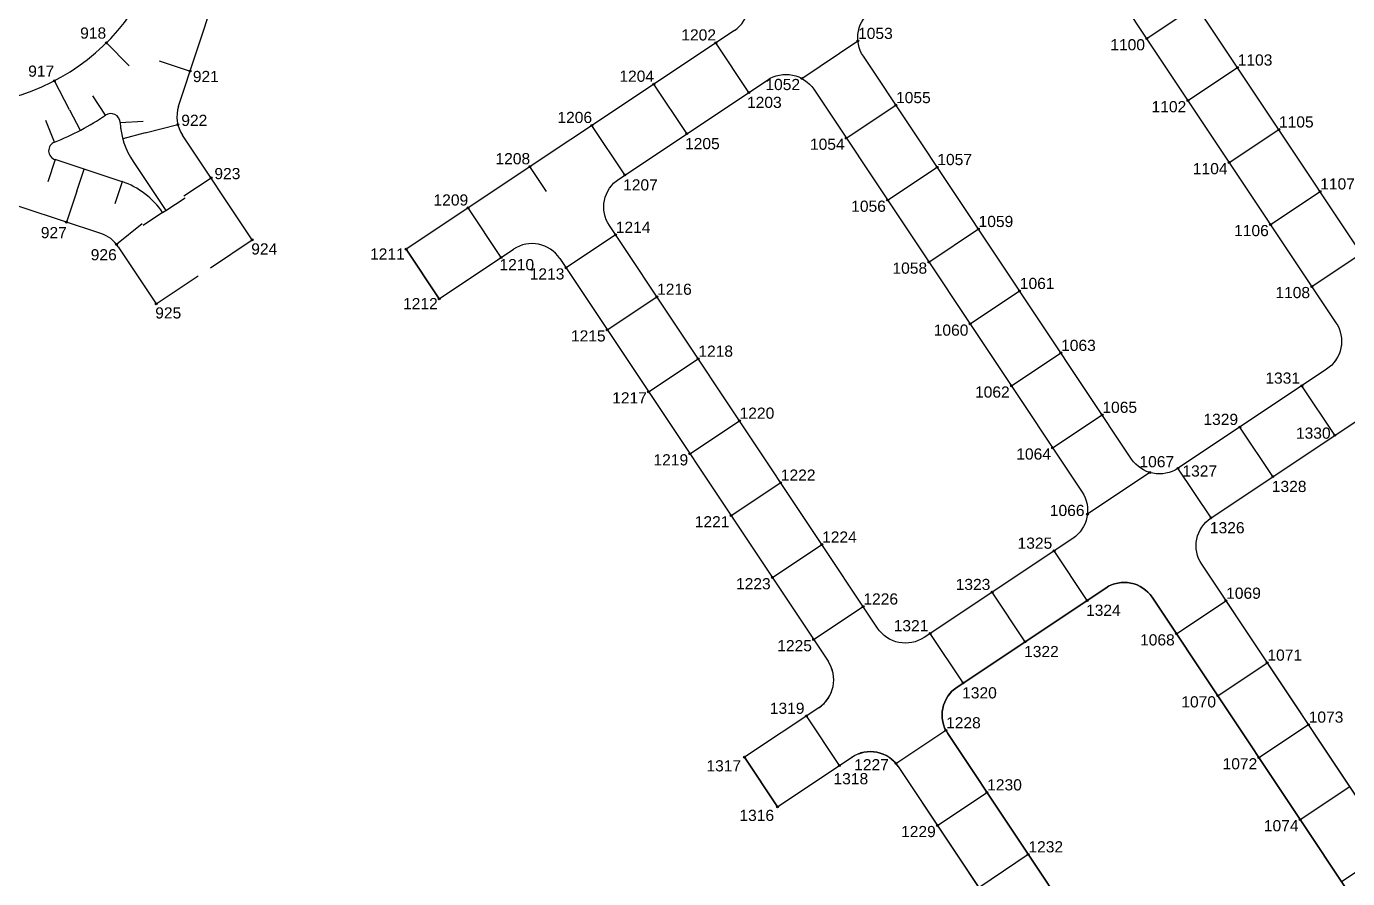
# Model space of a CAD drawing. Extents: x 154230 to 155565, y 251100 to 251882.
# Drawn here: x 154849.6 to 155204.6, y 251370.5 to 251599.4 of the extents above; entities that cross this region are included whole.
import ezdxf

# ---------------------------------------------------------------- set-up
doc = ezdxf.new("R2010")
doc.units = 0
doc.header["$LTSCALE"] = 2
doc.linetypes.add('CONTINUO', pattern=[0])
doc.layers.add('P_LOCAÇÃO MPD - 11.02.2020', color=180, linetype='CONTINUO')
doc.layers.add('Q', color=3, linetype='Continuous')
doc.styles.add('ARIAL', font='arial.ttf')
doc.styles.get("Standard").update_dxf_attribs({"font": 'arial.ttf'})

# ---------------------------------------------------------------- blocks, each defined once
blk = doc.blocks.new('SIMB_CIRCULO')
at = {"color": 0, "linetype": 'Continuous'}
blk.add_circle((0, 0), 0.5, dxfattribs=at)
at = {"color": 0}
blk.add_point((0, 0), dxfattribs=at)
for tag in ['desc:', 'cota:', 'pto:']:
    blk.add_attdef(tag, (0, 0), '', height=1)

msp = doc.modelspace()

# ---------------------------------------------------------------- linework, layer by layer
at = {"layer": 'P_LOCAÇÃO MPD - 11.02.2020'}
for p, q in [((154877.22, 251588.82), (154871.05, 251595.03)), ((154885.28, 251590.18), (154893.59, 251587.44)), ((154861.14, 251577.05), (154857.09, 251584.81)), ((154881.49, 251570.88), (154890.29, 251573.05)), ((154891.9, 251553.88), (154899.19, 251558.74)), ((154863.11, 251555.14), (154860.37, 251546.83)), ((154880.66, 251546.39), (154873.79, 251540.88)), ((155007.9, 251543.44), (154994.59, 251534.57))]:
    msp.add_line(p, q, dxfattribs=at)
for points in [[(155150.62, 251596.16), (155163.93, 251605.03)], [(155043.69, 251581.7), (155034.82, 251595.02)], [(155057.92, 251585.48), (155073.01, 251595.53)], [(155161.7, 251579.52), (155175.02, 251588.39)], [(155027.05, 251570.62), (155018.17, 251583.93)], [(154861.14, 251577.05), (154864.04, 251571.52)], [(155069.9, 251569.42), (155083.21, 251578.3)], [(154857.13, 251568.35), (154854.83, 251574.16)], [(155010.4, 251559.53), (155001.53, 251572.84)], [(155172.79, 251562.87), (155186.11, 251571.74)], [(154857.27, 251563.65), (154855.31, 251557.72)], [(154989.32, 251555.1), (154984.88, 251561.76)], [(155080.99, 251552.78), (155094.3, 251561.65)], [(155183.88, 251546.23), (155197.2, 251555.1)], [(154977.11, 251537.35), (154968.24, 251550.67)], [(155092.08, 251536.13), (155105.39, 251545.01)], [(154960.47, 251526.26), (154951.6, 251539.58)], [(155194.97, 251529.58), (155208.29, 251538.45)], [(155103.16, 251519.49), (155116.48, 251528.36)], [(155005.67, 251517.93), (155018.99, 251526.8)], [(155016.76, 251501.28), (155030.08, 251510.15)], [(155114.25, 251502.85), (155127.57, 251511.72)], [(155201.19, 251489.57), (155192.32, 251502.89)], [(155027.85, 251484.64), (155041.17, 251493.51)], [(155125.34, 251486.2), (155138.66, 251495.07)], [(155184.55, 251478.48), (155175.68, 251491.8)], [(155151.47, 251479.58), (155134.7, 251468.4)], [(155167.9, 251467.39), (155159.03, 251480.71)], [(155038.94, 251467.99), (155052.26, 251476.86)], [(155050.03, 251451.35), (155063.34, 251460.22)], [(155134.61, 251445.22), (155125.74, 251458.53)], [(155117.97, 251434.13), (155109.1, 251447.44)], [(155061.12, 251434.7), (155074.43, 251443.58)], [(155158.6, 251436.27), (155171.92, 251445.14)], [(155101.32, 251423.04), (155092.45, 251436.36)], [(155169.69, 251419.62), (155183.01, 251428.49)], [(155068.03, 251400.86), (155059.16, 251414.18)], [(155083.25, 251401.38), (155096.65, 251410.32)], [(155180.78, 251402.98), (155194.1, 251411.85)], [(155051.39, 251389.78), (155042.52, 251403.09)], [(155094.38, 251384.77), (155107.7, 251393.64)], [(155191.87, 251386.33), (155205.19, 251395.2)], [(155202.96, 251369.69), (155216.27, 251378.56)], [(155105.47, 251368.13), (155118.78, 251377)]]:
    msp.add_lwpolyline(points, dxfattribs=at)
for points, elevation in [([(154870.87, 251575.57), (154867.38, 251580.76)], 752.07), ([(154874.75, 251573.63), (154880.99, 251573.97)], 752.07), ([(154881.49, 251570.88), (154875.46, 251569.24)], 745.48), ([(154863.11, 251555.14), (154865.07, 251561.08)], 752.07), ([(154875.26, 251557.72), (154873.3, 251551.78)], 752.07), ([(154887, 251549.98), (154892.21, 251553.41)], 752.07), ([(154886.17, 251549.42), (154880.98, 251545.93)], 752.07)]:
    msp.add_lwpolyline(points, dxfattribs=dict(at, elevation=elevation))
at = {"layer": 'Q'}
for p, q in [((154890.48, 251578.02), (154917.87, 251661.11)), ((154890.48, 251578.02, 752.07), (154917.87, 251661.11, 752.07)), ((155039.82, 251598.35), (154951.6, 251539.58)), ((155039.82, 251598.35, 752.07), (154951.6, 251539.58, 752.07)), ((154910.27, 251542.09), (154891.54, 251570.21)), ((154910.27, 251542.09, 752.07), (154891.54, 251570.21, 752.07)), ((154875.26, 251557.72, 752.07), (154857.27, 251563.66, 752.07)), ((154875.26, 251557.72), (154857.27, 251563.65)), ((154878.25, 251563.11), (154887, 251549.98)), ((154878.25, 251563.11, 752.07), (154887, 251549.98, 752.07)), ((154899.04, 251534.61), (154910.27, 251542.09)), ((154899.04, 251534.61, 752.07), (154910.27, 251542.09, 752.07)), ((154874.26, 251540.24), (154884.47, 251524.9)), ((154874.26, 251540.24, 752.07), (154884.48, 251524.9, 752.07)), ((154951.6, 251539.58), (154960.47, 251526.26)), ((154951.6, 251539.58, 752.07), (154960.47, 251526.26, 752.07)), ((154960.47, 251526.26), (154980.44, 251539.57)), ((154960.47, 251526.26, 752.07), (154980.44, 251539.57, 752.07)), ((154992.92, 251537.07), (155065, 251428.88)), ((154992.92, 251537.07, 752.07), (155065, 251428.88, 752.07)), ((154884.47, 251524.9), (154895.71, 251532.39)), ((154884.48, 251524.9, 752.07), (154895.71, 251532.39, 752.07)), ((155062.5, 251416.4), (155042.52, 251403.09)), ((155062.5, 251416.4, 752.07), (155042.52, 251403.09, 752.07)), ((155042.52, 251403.09), (155051.39, 251389.78)), ((155042.52, 251403.09, 752.07), (155051.39, 251389.78, 752.07)), ((155051.39, 251389.78, 752.07), (155071.37, 251403.09, 752.07)), ((155083.85, 251400.58, 752.07), (155155.92, 251292.39, 752.07))]:
    msp.add_line(p, q, dxfattribs=at)
for points in [[(154745.82, 251664.74, 0.625391), (154754.56, 251600.14), (154812.21, 251581.14, 0.414214), (154885.22, 251617.95), (154906, 251680.98, 0.461134), (154879.37, 251724.84, 0.189358), (154815.15, 251710.92), (154791.06, 251694.88)], [(155039.82, 251598.35, 0.414214), (155042.32, 251610.83)], [(154869.59, 251543.8), (154787.05, 251571.01, 0.414222), (154775.68, 251565.28), (154762.57, 251525.5)], [(155051.39, 251389.78), (155071.37, 251403.08, -0.414214), (155083.85, 251400.58), (155155.92, 251292.39, -0.414214), (155153.42, 251279.91), (155133.44, 251266.6)]]:
    msp.add_lwpolyline(points, format="xyb", dxfattribs=at)
at = {"layer": 'Q', "elevation": 752.07}
for points in [[(154745.82, 251664.74, 0.625391), (154754.56, 251600.14), (154812.21, 251581.14, 0.414214), (154885.22, 251617.95), (154906, 251680.99, 0.461134), (154879.37, 251724.84, 0.189358), (154815.15, 251710.92), (154791.06, 251694.88)], [(154869.59, 251543.8), (154787.05, 251571.01, 0.414222), (154775.69, 251565.28), (154762.57, 251525.5)]]:
    msp.add_lwpolyline(points, format="xyb", dxfattribs=at)
at = {"layer": 'Q', "linetype": 'ByBlock'}
for points in [[(155269.73, 251565.27, -0.414214), (155267.23, 251552.79), (155227.28, 251526.17, -0.414214), (155214.8, 251528.67), (155142.73, 251636.87, -0.414214), (155145.23, 251649.35), (155185.17, 251675.96, -0.414214), (155197.65, 251673.46)], [(155201.48, 251519.8, -0.414214), (155198.98, 251507.32), (155159.04, 251480.71, -0.414214), (155146.56, 251483.21), (155074.48, 251591.4, -0.414214), (155076.98, 251603.88), (155116.93, 251630.5, -0.414214), (155129.41, 251627.99)], [(155078.31, 251437.75), (155006.24, 251545.94, -0.414214), (155008.74, 251558.42), (155048.69, 251585.03, -0.414214), (155061.17, 251582.53), (155133.24, 251474.34, -0.414214), (155130.74, 251461.86), (155090.79, 251435.25, -0.414214)], [(155292.41, 251383.32, -0.414214), (155289.91, 251370.84), (155249.96, 251344.22, -0.414214), (155237.48, 251346.72), (155165.41, 251454.92, -0.414214), (155167.91, 251467.4), (155207.85, 251494.01, -0.414214), (155220.33, 251491.51)], [(155221.66, 251325.37, 0.414214), (155224.16, 251337.85), (155223.31, 251339.13), (155217.04, 251342.24), (155207.98, 251355.84), (155207.53, 251362.82), (155152.09, 251446.05, 0.414214), (155139.61, 251448.55), (155099.66, 251421.93, 0.414214), (155097.16, 251409.45), (155169.24, 251301.26, 0.414214), (155181.72, 251298.76)]]:
    msp.add_lwpolyline(points, format="xyb", close=True, dxfattribs=at)
at = {"layer": 'Q', "linetype": 'ByBlock', "elevation": 752.07}
for points in [[(155269.73, 251565.27, -0.414214), (155267.23, 251552.79), (155227.28, 251526.18, -0.414214), (155214.8, 251528.68), (155142.73, 251636.87, -0.414214), (155145.23, 251649.35), (155185.17, 251675.96, -0.414214), (155197.65, 251673.46)], [(155201.48, 251519.81, -0.414214), (155198.98, 251507.33), (155159.04, 251480.71, -0.414214), (155146.56, 251483.21), (155074.48, 251591.4, -0.414214), (155076.98, 251603.88), (155116.93, 251630.5, -0.414214), (155129.41, 251628)], [(155078.31, 251437.75), (155006.24, 251545.94, -0.414214), (155008.74, 251558.42), (155048.69, 251585.03, -0.414214), (155061.17, 251582.53), (155133.24, 251474.34, -0.414214), (155130.74, 251461.86), (155090.79, 251435.25, -0.414214)], [(155292.41, 251383.32, -0.414214), (155289.91, 251370.84), (155249.96, 251344.23, -0.414214), (155237.48, 251346.73), (155165.41, 251454.92, -0.414214), (155167.91, 251467.4), (155207.85, 251494.01, -0.414214), (155220.33, 251491.51)]]:
    msp.add_lwpolyline(points, format="xyb", close=True, dxfattribs=at)
at = {"layer": 'Q'}
msp.add_lwpolyline([(154886.17, 251549.42), (154887, 251549.98)], dxfattribs=at)
at = {"layer": 'Q', "elevation": 752.07}
msp.add_lwpolyline([(154886.17, 251549.42), (154887, 251549.98)], dxfattribs=at)
at = {"layer": 'Q', "linetype": 'ByBlock', "elevation": 752.07}
msp.add_lwpolyline([(155223.96, 251338.17), (155224.17, 251337.86, -0.414214), (155221.67, 251325.38), (155181.72, 251298.76, -0.414214), (155169.24, 251301.26), (155097.16, 251409.46, -0.414214), (155099.66, 251421.94), (155139.61, 251448.55, -0.414214), (155152.09, 251446.05), (155207.53, 251362.82)], format="xyb", dxfattribs=at)
at = {"layer": 'Q'}
for centre, radius, start, end in [((155034.83, 251605.84, 752.07), 9, 303.6706, 33.6706), ((154899.03, 251575.2), 9, 161.7561, 213.6704), ((154899.03, 251575.2, 752.07), 9, 161.7563, 213.6706), ((154830.31, 251636.05), 72.82, 291.6133, 303.8465), ((154830.31, 251636.05, 752.07), 72.82, 291.6135, 303.8467), ((154872.26, 251573.5), 2.5, 3.0675, 123.8465), ((154872.26, 251573.5, 752.07), 2.5, 3.0677, 123.8467), ((154895.72, 251574.75), 21, 183.0675, 213.6704), ((154895.72, 251574.76, 752.07), 21, 183.0677, 213.6706), ((154858.05, 251566.03), 2.5, 111.6133, 251.7561), ((154858.05, 251566.03, 752.07), 2.5, 111.6135, 251.7563), ((154868.69, 251537.78), 21, 33.6704, 71.7561), ((154868.69, 251537.78, 752.07), 21, 33.6706, 71.7563), ((154866.77, 251535.25), 9, 33.6704, 71.7544), ((154866.77, 251535.25, 752.07), 9, 33.6706, 71.7546), ((154985.43, 251532.08), 9, 33.6704, 123.6704), ((154985.43, 251532.08, 752.07), 9, 33.6706, 123.6706), ((155057.51, 251423.89), 9, 303.6704, 33.6704), ((155057.51, 251423.89, 752.07), 9, 303.6706, 33.6706), ((155076.36, 251395.6, 752.07), 9, 33.6706, 123.6706)]:
    msp.add_arc(centre, radius, start, end, dxfattribs=at)

# ---------------------------------------------------------------- block references
at = {"layer": 'P_LOCAÇÃO MPD - 11.02.2020', "color": 3}
ref = msp.add_blockref('SIMB_CIRCULO', (154871.05, 251595.03, 744.9), dxfattribs=dict(at, xscale=0.5, yscale=0.5, zscale=0.5))
ref.add_attrib('PONTO', '918', (154864.02, 251596.15, 1489.23), dxfattribs={"layer": '0', "color": 180, "height": 3, "style": 'ARIAL'})
ref = msp.add_blockref('SIMB_CIRCULO', (155034.82, 251595.02, 746.12), dxfattribs=dict(at, xscale=0.5, yscale=0.5, zscale=0.5))
ref.add_attrib('PONTO', '1202', (155025.55, 251595.65, 1491.51), dxfattribs={"layer": '0', "color": 180, "height": 3, "style": 'ARIAL'})
ref = msp.add_blockref('SIMB_CIRCULO', (155073.01, 251595.53, 746.26), dxfattribs=dict(at, xscale=0.5, yscale=0.5, zscale=0.5))
ref.add_attrib('PONTO', '1053', (155073.06, 251596.06, 1491.65), dxfattribs={"layer": '0', "color": 180, "height": 3, "style": 'ARIAL'})
ref = msp.add_blockref('SIMB_CIRCULO', (155150.62, 251596.16, 747.23), dxfattribs=dict(at, xscale=0.5, yscale=0.5, zscale=0.5))
ref.add_attrib('PONTO', '1100', (155140.84, 251593.01, 1492.62), dxfattribs={"layer": '0', "color": 180, "height": 3, "style": 'ARIAL'})
ref = msp.add_blockref('SIMB_CIRCULO', (155175.02, 251588.39, 747.39), dxfattribs=dict(at, xscale=0.5, yscale=0.5, zscale=0.5))
ref.add_attrib('PONTO', '1103', (155175.07, 251588.91, 1492.78), dxfattribs={"layer": '0', "color": 180, "height": 3, "style": 'ARIAL'})
ref = msp.add_blockref('SIMB_CIRCULO', (154857.09, 251584.81, 744.8), dxfattribs=dict(at, xscale=0.5, yscale=0.5, zscale=0.5))
ref.add_attrib('PONTO', '917', (154850.06, 251585.92, 1489.13), dxfattribs={"layer": '0', "color": 180, "height": 3, "style": 'ARIAL'})
ref = msp.add_blockref('SIMB_CIRCULO', (154893.59, 251587.44, 745.18), dxfattribs=dict(at, xscale=0.5, yscale=0.5, zscale=0.5))
ref.add_attrib('PONTO', '921', (154894.29, 251584.48, 1490.47), dxfattribs={"layer": '0', "color": 180, "height": 3, "style": 'ARIAL'})
ref = msp.add_blockref('SIMB_CIRCULO', (155018.17, 251583.93, 746.22), dxfattribs=dict(at, xscale=0.5, yscale=0.5, zscale=0.5))
ref.add_attrib('PONTO', '1204', (155008.91, 251584.56, 1491.61), dxfattribs={"layer": '0', "color": 180, "height": 3, "style": 'ARIAL'})
ref = msp.add_blockref('SIMB_CIRCULO', (155057.92, 251585.48, 746.26), dxfattribs=dict(at, xscale=0.5, yscale=0.5, zscale=0.5))
ref.add_attrib('PONTO', '1052', (155048.15, 251582.33, 1491.65), dxfattribs={"layer": '0', "color": 180, "height": 3, "style": 'ARIAL'})
ref = msp.add_blockref('SIMB_CIRCULO', (155043.69, 251581.7, 746.12), dxfattribs=dict(at, xscale=0.5, yscale=0.5, zscale=0.5))
ref.add_attrib('PONTO', '1203', (155043.21, 251577.53, 1491.51), dxfattribs={"layer": '0', "color": 180, "height": 3, "style": 'ARIAL'})
ref = msp.add_blockref('SIMB_CIRCULO', (155083.21, 251578.3, 746.45), dxfattribs=dict(at, xscale=0.5, yscale=0.5, zscale=0.5))
ref.add_attrib('PONTO', '1055', (155083.26, 251578.82, 1491.84), dxfattribs={"layer": '0', "color": 180, "height": 3, "style": 'ARIAL'})
ref = msp.add_blockref('SIMB_CIRCULO', (155161.7, 251579.52, 747.39), dxfattribs=dict(at, xscale=0.5, yscale=0.5, zscale=0.5))
ref.add_attrib('PONTO', '1102', (155151.93, 251576.37, 1492.78), dxfattribs={"layer": '0', "color": 180, "height": 3, "style": 'ARIAL'})
ref = msp.add_blockref('SIMB_CIRCULO', (154890.29, 251573.05, 745.28), dxfattribs=dict(at, xscale=0.5, yscale=0.5, zscale=0.5))
ref.add_attrib('PONTO', '922', (154891.19, 251572.7, 1490.57), dxfattribs={"layer": '0', "color": 180, "height": 3, "style": 'ARIAL'})
ref = msp.add_blockref('SIMB_CIRCULO', (155001.53, 251572.84, 746.32), dxfattribs=dict(at, xscale=0.5, yscale=0.5, zscale=0.5))
ref.add_attrib('PONTO', '1206', (154992.26, 251573.48, 1491.71), dxfattribs={"layer": '0', "color": 180, "height": 3, "style": 'ARIAL'})
ref = msp.add_blockref('SIMB_CIRCULO', (155186.11, 251571.74, 747.54), dxfattribs=dict(at, xscale=0.5, yscale=0.5, zscale=0.5))
ref.add_attrib('PONTO', '1105', (155186.16, 251572.27, 1492.93), dxfattribs={"layer": '0', "color": 180, "height": 3, "style": 'ARIAL'})
ref = msp.add_blockref('SIMB_CIRCULO', (155027.05, 251570.62, 746.22), dxfattribs=dict(at, xscale=0.5, yscale=0.5, zscale=0.5))
ref.add_attrib('PONTO', '1205', (155026.56, 251566.45, 1491.61), dxfattribs={"layer": '0', "color": 180, "height": 3, "style": 'ARIAL'})
ref = msp.add_blockref('SIMB_CIRCULO', (155069.9, 251569.42, 746.45), dxfattribs=dict(at, xscale=0.5, yscale=0.5, zscale=0.5))
ref.add_attrib('PONTO', '1054', (155060.13, 251566.28, 1491.84), dxfattribs={"layer": '0', "color": 180, "height": 3, "style": 'ARIAL'})
ref = msp.add_blockref('SIMB_CIRCULO', (154984.88, 251561.76, 746.2), dxfattribs=dict(at, xscale=0.5, yscale=0.5, zscale=0.5))
ref.add_attrib('PONTO', '1208', (154975.62, 251562.39, 1491.59), dxfattribs={"layer": '0', "color": 180, "height": 3, "style": 'ARIAL'})
ref = msp.add_blockref('SIMB_CIRCULO', (155094.3, 251561.65, 746.64), dxfattribs=dict(at, xscale=0.5, yscale=0.5, zscale=0.5))
ref.add_attrib('PONTO', '1057', (155094.35, 251562.17, 1492.03), dxfattribs={"layer": '0', "color": 180, "height": 3, "style": 'ARIAL'})
ref = msp.add_blockref('SIMB_CIRCULO', (155172.79, 251562.87, 747.54), dxfattribs=dict(at, xscale=0.5, yscale=0.5, zscale=0.5))
ref.add_attrib('PONTO', '1104', (155163.02, 251559.72, 1492.93), dxfattribs={"layer": '0', "color": 180, "height": 3, "style": 'ARIAL'})
ref = msp.add_blockref('SIMB_CIRCULO', (154899.19, 251558.74, 745.38), dxfattribs=dict(at, xscale=0.5, yscale=0.5, zscale=0.5))
ref.add_attrib('PONTO', '923', (154900.08, 251558.39, 1490.67), dxfattribs={"layer": '0', "color": 180, "height": 3, "style": 'ARIAL'})
ref = msp.add_blockref('SIMB_CIRCULO', (155010.4, 251559.53, 746.32), dxfattribs=dict(at, xscale=0.5, yscale=0.5, zscale=0.5))
ref.add_attrib('PONTO', '1207', (155009.92, 251555.36, 1491.71), dxfattribs={"layer": '0', "color": 180, "height": 3, "style": 'ARIAL'})
ref = msp.add_blockref('SIMB_CIRCULO', (155197.2, 251555.1, 747.7), dxfattribs=dict(at, xscale=0.5, yscale=0.5, zscale=0.5))
ref.add_attrib('PONTO', '1107', (155197.25, 251555.62, 1493.09), dxfattribs={"layer": '0', "color": 180, "height": 3, "style": 'ARIAL'})
ref = msp.add_blockref('SIMB_CIRCULO', (154968.24, 251550.67, 746.52), dxfattribs=dict(at, xscale=0.5, yscale=0.5, zscale=0.5))
ref.add_attrib('PONTO', '1209', (154958.97, 251551.3, 1491.91), dxfattribs={"layer": '0', "color": 180, "height": 3, "style": 'ARIAL'})
ref = msp.add_blockref('SIMB_CIRCULO', (155080.99, 251552.78, 746.64), dxfattribs=dict(at, xscale=0.5, yscale=0.5, zscale=0.5))
ref.add_attrib('PONTO', '1056', (155071.21, 251549.63, 1492.03), dxfattribs={"layer": '0', "color": 180, "height": 3, "style": 'ARIAL'})
ref = msp.add_blockref('SIMB_CIRCULO', (155105.39, 251545.01, 746.83), dxfattribs=dict(at, xscale=0.5, yscale=0.5, zscale=0.5))
ref.add_attrib('PONTO', '1059', (155105.44, 251545.53, 1492.22), dxfattribs={"layer": '0', "color": 180, "height": 3, "style": 'ARIAL'})
ref = msp.add_blockref('SIMB_CIRCULO', (154860.37, 251546.83, 744.81), dxfattribs=dict(at, xscale=0.5, yscale=0.5, zscale=0.5))
ref.add_attrib('PONTO', '927', (154853.44, 251542.54, 1490.1), dxfattribs={"layer": '0', "color": 180, "height": 3, "style": 'ARIAL'})
ref = msp.add_blockref('SIMB_CIRCULO', (155007.9, 251543.44, 746.6), dxfattribs=dict(at, xscale=0.5, yscale=0.5, zscale=0.5))
ref.add_attrib('PONTO', '1214', (155007.95, 251543.97, 1491.99), dxfattribs={"layer": '0', "color": 180, "height": 3, "style": 'ARIAL'})
ref = msp.add_blockref('SIMB_CIRCULO', (155183.88, 251546.23, 747.7), dxfattribs=dict(at, xscale=0.5, yscale=0.5, zscale=0.5))
ref.add_attrib('PONTO', '1106', (155174.11, 251543.08, 1493.09), dxfattribs={"layer": '0', "color": 180, "height": 3, "style": 'ARIAL'})
ref = msp.add_blockref('SIMB_CIRCULO', (154910.27, 251542.09, 745.48), dxfattribs=dict(at, xscale=0.5, yscale=0.5, zscale=0.5))
ref.add_attrib('PONTO', '924', (154909.99, 251538.15, 1490.77), dxfattribs={"layer": '0', "color": 180, "height": 3, "style": 'ARIAL'})
ref = msp.add_blockref('SIMB_CIRCULO', (154873.79, 251540.88, 744.91), dxfattribs=dict(at, xscale=0.5, yscale=0.5, zscale=0.5))
ref.add_attrib('PONTO', '926', (154866.85, 251536.59, 1490.2), dxfattribs={"layer": '0', "color": 180, "height": 3, "style": 'ARIAL'})
ref = msp.add_blockref('SIMB_CIRCULO', (154951.6, 251539.58, 746.62), dxfattribs=dict(at, xscale=0.5, yscale=0.5, zscale=0.5))
ref.add_attrib('PONTO', '1211', (154941.91, 251536.78, 1492.01), dxfattribs={"layer": '0', "color": 180, "height": 3, "style": 'ARIAL'})
ref = msp.add_blockref('SIMB_CIRCULO', (154977.11, 251537.35, 746.52), dxfattribs=dict(at, xscale=0.5, yscale=0.5, zscale=0.5))
ref.add_attrib('PONTO', '1210', (154976.69, 251533.94, 1491.91), dxfattribs={"layer": '0', "color": 180, "height": 3, "style": 'ARIAL'})
ref = msp.add_blockref('SIMB_CIRCULO', (154994.59, 251534.57, 746.6), dxfattribs=dict(at, xscale=0.5, yscale=0.5, zscale=0.5))
ref.add_attrib('PONTO', '1213', (154984.81, 251531.43, 1491.99), dxfattribs={"layer": '0', "color": 180, "height": 3, "style": 'ARIAL'})
ref = msp.add_blockref('SIMB_CIRCULO', (155092.08, 251536.13, 746.83), dxfattribs=dict(at, xscale=0.5, yscale=0.5, zscale=0.5))
ref.add_attrib('PONTO', '1058', (155082.3, 251532.99, 1492.22), dxfattribs={"layer": '0', "color": 180, "height": 3, "style": 'ARIAL'})
ref = msp.add_blockref('SIMB_CIRCULO', (155116.48, 251528.36, 747.02), dxfattribs=dict(at, xscale=0.5, yscale=0.5, zscale=0.5))
ref.add_attrib('PONTO', '1061', (155116.53, 251528.88, 1492.41), dxfattribs={"layer": '0', "color": 180, "height": 3, "style": 'ARIAL'})
ref = msp.add_blockref('SIMB_CIRCULO', (155018.99, 251526.8, 746.8), dxfattribs=dict(at, xscale=0.5, yscale=0.5, zscale=0.5))
ref.add_attrib('PONTO', '1216', (155019.04, 251527.32, 1492.19), dxfattribs={"layer": '0', "color": 180, "height": 3, "style": 'ARIAL'})
ref = msp.add_blockref('SIMB_CIRCULO', (155194.97, 251529.58, 747.85), dxfattribs=dict(at, xscale=0.5, yscale=0.5, zscale=0.5))
ref.add_attrib('PONTO', '1108', (155185.2, 251526.43, 1493.24), dxfattribs={"layer": '0', "color": 180, "height": 3, "style": 'ARIAL'})
ref = msp.add_blockref('SIMB_CIRCULO', (154884.47, 251524.9, 745.01), dxfattribs=dict(at, xscale=0.5, yscale=0.5, zscale=0.5))
ref.add_attrib('PONTO', '925', (154884.19, 251520.96, 1490.3), dxfattribs={"layer": '0', "color": 180, "height": 3, "style": 'ARIAL'})
ref = msp.add_blockref('SIMB_CIRCULO', (154960.47, 251526.26, 746.62), dxfattribs=dict(at, xscale=0.5, yscale=0.5, zscale=0.5))
ref.add_attrib('PONTO', '1212', (154950.78, 251523.46, 1492.01), dxfattribs={"layer": '0', "color": 180, "height": 3, "style": 'ARIAL'})
ref = msp.add_blockref('SIMB_CIRCULO', (155005.67, 251517.93, 746.8), dxfattribs=dict(at, xscale=0.5, yscale=0.5, zscale=0.5))
ref.add_attrib('PONTO', '1215', (154995.9, 251514.78, 1492.19), dxfattribs={"layer": '0', "color": 180, "height": 3, "style": 'ARIAL'})
ref = msp.add_blockref('SIMB_CIRCULO', (155103.16, 251519.49, 747.02), dxfattribs=dict(at, xscale=0.5, yscale=0.5, zscale=0.5))
ref.add_attrib('PONTO', '1060', (155093.39, 251516.34, 1492.41), dxfattribs={"layer": '0', "color": 180, "height": 3, "style": 'ARIAL'})
ref = msp.add_blockref('SIMB_CIRCULO', (155030.08, 251510.15, 747), dxfattribs=dict(at, xscale=0.5, yscale=0.5, zscale=0.5))
ref.add_attrib('PONTO', '1218', (155030.13, 251510.68, 1492.39), dxfattribs={"layer": '0', "color": 180, "height": 3, "style": 'ARIAL'})
ref = msp.add_blockref('SIMB_CIRCULO', (155127.57, 251511.72, 747.21), dxfattribs=dict(at, xscale=0.5, yscale=0.5, zscale=0.5))
ref.add_attrib('PONTO', '1063', (155127.62, 251512.24, 1492.6), dxfattribs={"layer": '0', "color": 180, "height": 3, "style": 'ARIAL'})
ref = msp.add_blockref('SIMB_CIRCULO', (155192.32, 251502.89, 747.93), dxfattribs=dict(at, xscale=0.5, yscale=0.5, zscale=0.5))
ref.add_attrib('PONTO', '1331', (155182.5, 251503.45, 748.03), dxfattribs={"layer": '0', "color": 180, "height": 3, "style": 'ARIAL'})
ref = msp.add_blockref('SIMB_CIRCULO', (155114.25, 251502.85, 747.21), dxfattribs=dict(at, xscale=0.5, yscale=0.5, zscale=0.5))
ref.add_attrib('PONTO', '1062', (155104.48, 251499.7, 1492.6), dxfattribs={"layer": '0', "color": 180, "height": 3, "style": 'ARIAL'})
ref = msp.add_blockref('SIMB_CIRCULO', (155016.76, 251501.28, 747), dxfattribs=dict(at, xscale=0.5, yscale=0.5, zscale=0.5))
ref.add_attrib('PONTO', '1217', (155006.99, 251498.14, 1492.39), dxfattribs={"layer": '0', "color": 180, "height": 3, "style": 'ARIAL'})
ref = msp.add_blockref('SIMB_CIRCULO', (155041.17, 251493.51, 747.21), dxfattribs=dict(at, xscale=0.5, yscale=0.5, zscale=0.5))
ref.add_attrib('PONTO', '1220', (155041.22, 251494.03, 1492.6), dxfattribs={"layer": '0', "color": 180, "height": 3, "style": 'ARIAL'})
ref = msp.add_blockref('SIMB_CIRCULO', (155138.66, 251495.07, 747.4), dxfattribs=dict(at, xscale=0.5, yscale=0.5, zscale=0.5))
ref.add_attrib('PONTO', '1065', (155138.71, 251495.6, 1492.79), dxfattribs={"layer": '0', "color": 180, "height": 3, "style": 'ARIAL'})
ref = msp.add_blockref('SIMB_CIRCULO', (155175.68, 251491.8, 747.82), dxfattribs=dict(at, xscale=0.5, yscale=0.5, zscale=0.5))
ref.add_attrib('PONTO', '1329', (155165.86, 251492.36, 747.92), dxfattribs={"layer": '0', "color": 180, "height": 3, "style": 'ARIAL'})
ref = msp.add_blockref('SIMB_CIRCULO', (155201.19, 251489.57, 747.93), dxfattribs=dict(at, xscale=0.5, yscale=0.5, zscale=0.5))
ref.add_attrib('PONTO', '1330', (155190.72, 251488.66, 1493.32), dxfattribs={"layer": '0', "color": 180, "height": 3, "style": 'ARIAL'})
ref = msp.add_blockref('SIMB_CIRCULO', (155027.85, 251484.64, 747.21), dxfattribs=dict(at, xscale=0.5, yscale=0.5, zscale=0.5))
ref.add_attrib('PONTO', '1219', (155018.08, 251481.49, 1492.6), dxfattribs={"layer": '0', "color": 180, "height": 3, "style": 'ARIAL'})
ref = msp.add_blockref('SIMB_CIRCULO', (155125.34, 251486.2, 747.4), dxfattribs=dict(at, xscale=0.5, yscale=0.5, zscale=0.5))
ref.add_attrib('PONTO', '1064', (155115.57, 251483.05, 1492.79), dxfattribs={"layer": '0', "color": 180, "height": 3, "style": 'ARIAL'})
ref = msp.add_blockref('SIMB_CIRCULO', (155151.47, 251479.58, 747.59), dxfattribs=dict(at, xscale=0.5, yscale=0.5, zscale=0.5))
ref.add_attrib('PONTO', '1067', (155148.67, 251480.99, 1492.98), dxfattribs={"layer": '0', "color": 180, "height": 3, "style": 'ARIAL'})
ref = msp.add_blockref('SIMB_CIRCULO', (155159.03, 251480.71, 747.71), dxfattribs=dict(at, xscale=0.5, yscale=0.5, zscale=0.5))
ref.add_attrib('PONTO', '1327', (155160.22, 251478.49, 1493.1), dxfattribs={"layer": '0', "color": 180, "height": 3, "style": 'ARIAL'})
ref = msp.add_blockref('SIMB_CIRCULO', (155052.26, 251476.86, 747.41), dxfattribs=dict(at, xscale=0.5, yscale=0.5, zscale=0.5))
ref.add_attrib('PONTO', '1222', (155052.3, 251477.39, 1492.8), dxfattribs={"layer": '0', "color": 180, "height": 3, "style": 'ARIAL'})
ref = msp.add_blockref('SIMB_CIRCULO', (155184.55, 251478.48, 747.82), dxfattribs=dict(at, xscale=0.5, yscale=0.5, zscale=0.5))
ref.add_attrib('PONTO', '1328', (155184.24, 251474.34, 1493.21), dxfattribs={"layer": '0', "color": 180, "height": 3, "style": 'ARIAL'})
ref = msp.add_blockref('SIMB_CIRCULO', (155134.7, 251468.4, 747.59), dxfattribs=dict(at, xscale=0.5, yscale=0.5, zscale=0.5))
ref.add_attrib('PONTO', '1066', (155124.59, 251467.89, 1492.98), dxfattribs={"layer": '0', "color": 180, "height": 3, "style": 'ARIAL'})
ref = msp.add_blockref('SIMB_CIRCULO', (155038.94, 251467.99, 747.41), dxfattribs=dict(at, xscale=0.5, yscale=0.5, zscale=0.5))
ref.add_attrib('PONTO', '1221', (155029.17, 251464.85, 1492.8), dxfattribs={"layer": '0', "color": 180, "height": 3, "style": 'ARIAL'})
ref = msp.add_blockref('SIMB_CIRCULO', (155167.9, 251467.39, 747.71), dxfattribs=dict(at, xscale=0.5, yscale=0.5, zscale=0.5))
ref.add_attrib('PONTO', '1326', (155167.6, 251463.25, 1493.1), dxfattribs={"layer": '0', "color": 180, "height": 3, "style": 'ARIAL'})
ref = msp.add_blockref('SIMB_CIRCULO', (155063.34, 251460.22, 747.61), dxfattribs=dict(at, xscale=0.5, yscale=0.5, zscale=0.5))
ref.add_attrib('PONTO', '1224', (155063.39, 251460.74, 1493), dxfattribs={"layer": '0', "color": 180, "height": 3, "style": 'ARIAL'})
ref = msp.add_blockref('SIMB_CIRCULO', (155125.74, 251458.53, 747.73), dxfattribs=dict(at, xscale=0.5, yscale=0.5, zscale=0.5))
ref.add_attrib('PONTO', '1325', (155115.92, 251459.1, 747.83), dxfattribs={"layer": '0', "color": 180, "height": 3, "style": 'ARIAL'})
ref = msp.add_blockref('SIMB_CIRCULO', (155050.03, 251451.35, 747.61), dxfattribs=dict(at, xscale=0.5, yscale=0.5, zscale=0.5))
ref.add_attrib('PONTO', '1223', (155040.25, 251448.2, 1493), dxfattribs={"layer": '0', "color": 180, "height": 3, "style": 'ARIAL'})
ref = msp.add_blockref('SIMB_CIRCULO', (155109.1, 251447.44, 747.83), dxfattribs=dict(at, xscale=0.5, yscale=0.5, zscale=0.5))
ref.add_attrib('PONTO', '1323', (155099.28, 251448.01, 747.93), dxfattribs={"layer": '0', "color": 180, "height": 3, "style": 'ARIAL'})
ref = msp.add_blockref('SIMB_CIRCULO', (155074.43, 251443.58, 747.81), dxfattribs=dict(at, xscale=0.5, yscale=0.5, zscale=0.5))
ref.add_attrib('PONTO', '1226', (155074.48, 251444.1, 1493.2), dxfattribs={"layer": '0', "color": 180, "height": 3, "style": 'ARIAL'})
ref = msp.add_blockref('SIMB_CIRCULO', (155171.92, 251445.14, 747.93), dxfattribs=dict(at, xscale=0.5, yscale=0.5, zscale=0.5))
ref.add_attrib('PONTO', '1069', (155171.97, 251445.66, 1493.32), dxfattribs={"layer": '0', "color": 180, "height": 3, "style": 'ARIAL'})
ref = msp.add_blockref('SIMB_CIRCULO', (155134.61, 251445.22, 747.73), dxfattribs=dict(at, xscale=0.5, yscale=0.5, zscale=0.5))
ref.add_attrib('PONTO', '1324', (155134.31, 251441.07, 1493.12), dxfattribs={"layer": '0', "color": 180, "height": 3, "style": 'ARIAL'})
ref = msp.add_blockref('SIMB_CIRCULO', (155092.45, 251436.36, 747.93), dxfattribs=dict(at, xscale=0.5, yscale=0.5, zscale=0.5))
ref.add_attrib('PONTO', '1321', (155082.63, 251436.92, 748.03), dxfattribs={"layer": '0', "color": 180, "height": 3, "style": 'ARIAL'})
ref = msp.add_blockref('SIMB_CIRCULO', (155061.12, 251434.7, 747.81), dxfattribs=dict(at, xscale=0.5, yscale=0.5, zscale=0.5))
ref.add_attrib('PONTO', '1225', (155051.34, 251431.56, 1493.2), dxfattribs={"layer": '0', "color": 180, "height": 3, "style": 'ARIAL'})
ref = msp.add_blockref('SIMB_CIRCULO', (155158.6, 251436.27, 747.93), dxfattribs=dict(at, xscale=0.5, yscale=0.5, zscale=0.5))
ref.add_attrib('PONTO', '1068', (155148.83, 251433.12, 748.03), dxfattribs={"layer": '0', "color": 180, "height": 3, "style": 'ARIAL'})
ref = msp.add_blockref('SIMB_CIRCULO', (155117.97, 251434.13, 747.83), dxfattribs=dict(at, xscale=0.5, yscale=0.5, zscale=0.5))
ref.add_attrib('PONTO', '1322', (155117.66, 251429.98, 1493.22), dxfattribs={"layer": '0', "color": 180, "height": 3, "style": 'ARIAL'})
ref = msp.add_blockref('SIMB_CIRCULO', (155183.01, 251428.49, 748.18), dxfattribs=dict(at, xscale=0.5, yscale=0.5, zscale=0.5))
ref.add_attrib('PONTO', '1071', (155183.06, 251429.02, 1493.57), dxfattribs={"layer": '0', "color": 180, "height": 3, "style": 'ARIAL'})
ref = msp.add_blockref('SIMB_CIRCULO', (155101.32, 251423.04, 747.93), dxfattribs=dict(at, xscale=0.5, yscale=0.5, zscale=0.5))
ref.add_attrib('PONTO', '1320', (155101.02, 251418.89, 1493.32), dxfattribs={"layer": '0', "color": 180, "height": 3, "style": 'ARIAL'})
ref = msp.add_blockref('SIMB_CIRCULO', (155059.16, 251414.18, 748.08), dxfattribs=dict(at, xscale=0.5, yscale=0.5, zscale=0.5))
ref.add_attrib('PONTO', '1319', (155049.34, 251414.74, 748.18), dxfattribs={"layer": '0', "color": 180, "height": 3, "style": 'ARIAL'})
ref = msp.add_blockref('SIMB_CIRCULO', (155169.69, 251419.62, 748.18), dxfattribs=dict(at, xscale=0.5, yscale=0.5, zscale=0.5))
ref.add_attrib('PONTO', '1070', (155159.92, 251416.47, 748.28), dxfattribs={"layer": '0', "color": 180, "height": 3, "style": 'ARIAL'})
ref = msp.add_blockref('SIMB_CIRCULO', (155096.65, 251410.32, 748.06), dxfattribs=dict(at, xscale=0.5, yscale=0.5, zscale=0.5))
ref.add_attrib('PONTO', '1228', (155096.7, 251410.84, 1493.45), dxfattribs={"layer": '0', "color": 180, "height": 3, "style": 'ARIAL'})
ref = msp.add_blockref('SIMB_CIRCULO', (155194.1, 251411.85, 748.42), dxfattribs=dict(at, xscale=0.5, yscale=0.5, zscale=0.5))
ref.add_attrib('PONTO', '1073', (155194.15, 251412.37, 1493.81), dxfattribs={"layer": '0', "color": 180, "height": 3, "style": 'ARIAL'})
ref = msp.add_blockref('SIMB_CIRCULO', (155042.52, 251403.09, 748.18), dxfattribs=dict(at, xscale=0.5, yscale=0.5, zscale=0.5))
ref.add_attrib('PONTO', '1317', (155032.3, 251399.28, 1493.57), dxfattribs={"layer": '0', "color": 180, "height": 3, "style": 'ARIAL'})
ref = msp.add_blockref('SIMB_CIRCULO', (155180.78, 251402.98, 748.42), dxfattribs=dict(at, xscale=0.5, yscale=0.5, zscale=0.5))
ref.add_attrib('PONTO', '1072', (155171.01, 251399.83, 748.52), dxfattribs={"layer": '0', "color": 180, "height": 3, "style": 'ARIAL'})
ref = msp.add_blockref('SIMB_CIRCULO', (155068.03, 251400.86, 748.08), dxfattribs=dict(at, xscale=0.5, yscale=0.5, zscale=0.5))
ref.add_attrib('PONTO', '1318', (155066.46, 251395.82, 1493.47), dxfattribs={"layer": '0', "color": 180, "height": 3, "style": 'ARIAL'})
ref = msp.add_blockref('SIMB_CIRCULO', (155083.25, 251401.38, 748.06), dxfattribs=dict(at, xscale=0.5, yscale=0.5, zscale=0.5))
ref.add_attrib('PONTO', '1227', (155072.01, 251399.57, 1493.45), dxfattribs={"layer": '0', "color": 180, "height": 3, "style": 'ARIAL'})
ref = msp.add_blockref('SIMB_CIRCULO', (155107.7, 251393.64, 748.18), dxfattribs=dict(at, xscale=0.5, yscale=0.5, zscale=0.5))
ref.add_attrib('PONTO', '1230', (155107.75, 251394.17, 1493.57), dxfattribs={"layer": '0', "color": 180, "height": 3, "style": 'ARIAL'})
ref = msp.add_blockref('SIMB_CIRCULO', (155051.39, 251389.78, 748.18), dxfattribs=dict(at, xscale=0.5, yscale=0.5, zscale=0.5))
ref.add_attrib('PONTO', '1316', (155041.17, 251385.97, 1493.57), dxfattribs={"layer": '0', "color": 180, "height": 3, "style": 'ARIAL'})
ref = msp.add_blockref('SIMB_CIRCULO', (155191.87, 251386.33, 748.67), dxfattribs=dict(at, xscale=0.5, yscale=0.5, zscale=0.5))
ref.add_attrib('PONTO', '1074', (155182.1, 251383.18, 748.77), dxfattribs={"layer": '0', "color": 180, "height": 3, "style": 'ARIAL'})
ref = msp.add_blockref('SIMB_CIRCULO', (155094.38, 251384.77, 748.18), dxfattribs=dict(at, xscale=0.5, yscale=0.5, zscale=0.5))
ref.add_attrib('PONTO', '1229', (155084.61, 251381.62, 1493.57), dxfattribs={"layer": '0', "color": 180, "height": 3, "style": 'ARIAL'})
ref = msp.add_blockref('SIMB_CIRCULO', (155118.78, 251377, 748.3), dxfattribs=dict(at, xscale=0.5, yscale=0.5, zscale=0.5))
ref.add_attrib('PONTO', '1232', (155118.83, 251377.52, 1493.69), dxfattribs={"layer": '0', "color": 180, "height": 3, "style": 'ARIAL'})

doc.saveas('drawing.dxf')
